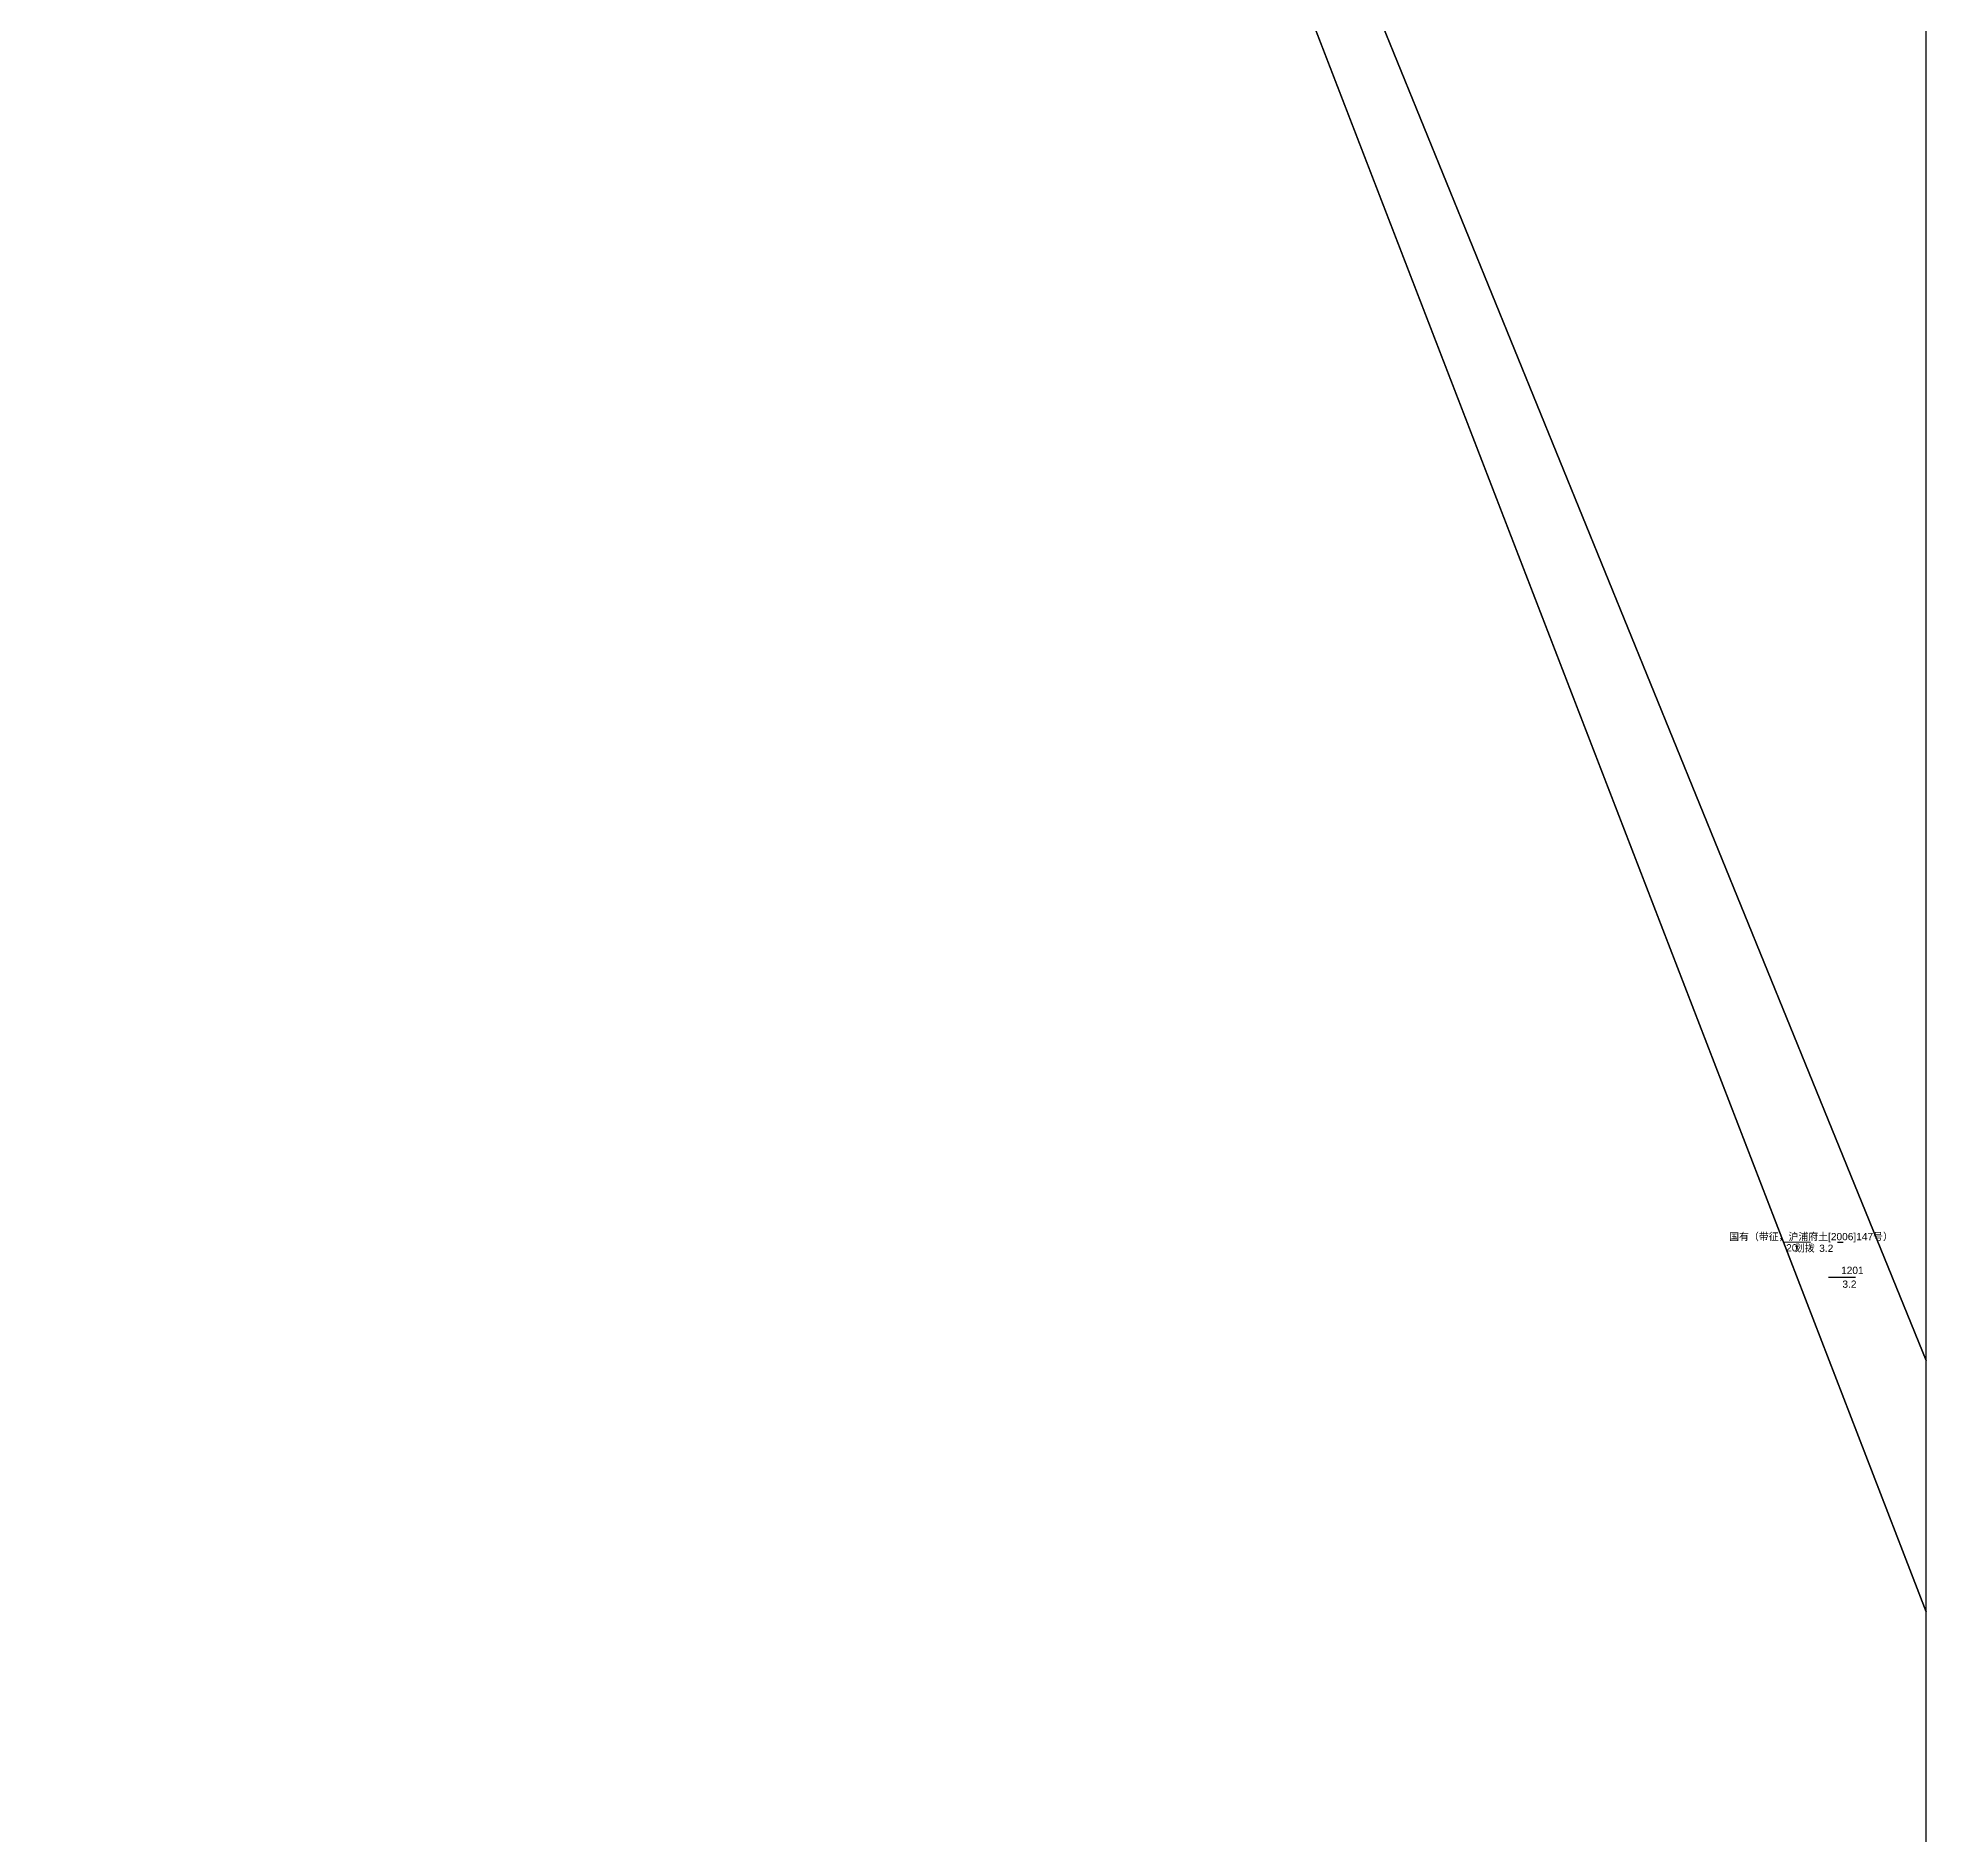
# Model space of a CAD drawing. Header units: metres. Extents: x 15788 to 16056, y 1027 to 1229.
# Drawn here: x 16047.53 to 16054.5, y 1117.97 to 1124.61 of the extents above; entities that cross this region are included whole.
import ezdxf
from ezdxf.enums import TextEntityAlignment as Align

# ---------------------------------------------------------------- set-up
doc = ezdxf.new("R2010")
doc.units = ezdxf.units.M
doc.linetypes.add('XX82', pattern=[5, 4, -1])
for name, color, linetype in [('js_close', 100, 'Continuous'), ('kc_close', 5, 'Continuous'), ('kc_dw', 2, 'Continuous'), ('kc_gh', 4, 'Continuous'), ('kc_jt', 181, 'Continuous'), ('kc_swl_xz', 140, 'Continuous')]:
    doc.layers.add(name, color=color, linetype=linetype)
doc.styles.add('st_h', font='txt.shx', dxfattribs={"bigfont": 'hztxt.shx'})
doc.styles.get("Standard").update_dxf_attribs({"font": 'arial.ttf'})

# ---------------------------------------------------------------- blocks, each defined once
blk = doc.blocks.new('emap_dw')
at = {"linetype": 'XX82'}
blk.add_line((-18.54, -0.17), (6.21, -0.28), dxfattribs=at)
at = {"flags": 1}
for tag, p in [('街道号', (13.79, 22.59)), ('原宗地号', (16.86, 15.47)), ('勘测序号', (32.57, -2.5)), ('权属', (33.71, -10.75))]:
    blk.add_attdef(tag, p, '', height=3, dxfattribs=at)
at = {"linetype": 'XX82', "flags": 1}
for tag, p in [('所有权人', (20.82, 10.03)), ('地块名称', (24.88, 4.33)), ('所有权宗地号', (23.73, -14.03)), ('地块号', (24.5, -18.84))]:
    blk.add_attdef(tag, p, '', height=3, dxfattribs=at)
blk.add_attdef('单位名', text='', height=3).set_placement((-7.07, 0.54), align=Align.CENTER)
for tag, p in [('单位序号', (-17.37, -4.09)), ('用地类型', (-13.76, -4.19)), ('面积', (-3.68, -4.29))]:
    blk.add_attdef(tag, p, '', height=3)
blk = doc.blocks.new('emap_yt')
at = {"linetype": 'XX82'}
blk.add_line((-8.85, -2.29), (9.84, -2.29), dxfattribs=at)
at = {"style": 'st_h', "flags": 1}
for tag, p in [('用地类型', (10.38, 14.54)), ('单位序号', (10.38, 8.97)), ('规划序号', (11.72, 4.65)), ('勘测类型', (32.53, 3.82)), ('规划用途', (13.17, -0.63)), ('单位名', (33.37, -1.89)), ('勘测序号', (12.47, -10.52)), ('原宗地号', (12.74, -5.65)), ('权属', (34.06, -8.15)), ('新宗地号', (30.96, -14.82))]:
    blk.add_attdef(tag, p, '', height=4.38, dxfattribs=at)
blk.add_attdef('原来用途', text='', height=3).set_placement((1.09, -0.92), align=Align.CENTER)
blk.add_attdef('面积', (-3.03, -6.64), '', height=3)
at = {"linetype": 'XX82', "style": 'st_h', "flags": 1}
blk.add_attdef('街道号', (12.81, -14.59), '', height=4.38, dxfattribs=at)
at = {"linetype": 'XX82', "flags": 1}
for tag, p in [('所有权人', (14.13, -19.59)), ('地块名称', (14.61, -23.59)), ('所有权宗地号', (20.05, -28.7)), ('地块号', (20.37, -33.65))]:
    blk.add_attdef(tag, p, '', height=2.5, dxfattribs=at)

msp = doc.modelspace()

# ---------------------------------------------------------------- linework, layer by layer
at = {"layer": 'js_close', "flags": 128}
msp.add_lwpolyline([(16054.5, 1226.8086, -0.24693), (15988.6482, 1192.0194), (15799.8956, 1191.6697, 0.230628), (15788.0945, 1185.8935, -0.08141), (15832.0562, 1089.5), (15874.9841, 1089.5), (15886.6237, 1027.5), (16054.5, 1027.5)], format="xyb", close=True, dxfattribs=at)
at = {"layer": 'kc_close', "color": 3, "flags": 128}
msp.add_lwpolyline([(15832.0562, 1089.5), (15874.9841, 1089.5), (15886.6237, 1027.5), (16054.5, 1027.5), (16054.5, 1226.8086, -0.24693), (15988.6482, 1192.0194), (15799.8956, 1191.6697, 0.230628), (15788.0945, 1185.8935, -0.08141)], format="xyb", close=True, dxfattribs=at)
at = {"layer": 'kc_dw', "flags": 128}
msp.add_lwpolyline([(16054.5, 1226.8086, -0.24693), (15988.6482, 1192.0194), (15987.9279, 1192.018), (16000, 1174), (16002.7046, 1169.1703), (16006.3171, 1164.2676), (16032.4, 1174), (16032.9468, 1172.657), (16033.6, 1172.95), (16047.6351, 1136.5825), (16054.5, 1119.7225)], format="xyb", close=True, dxfattribs=at)
msp.add_lwpolyline([(16054.5, 1114.8033), (16054.5, 1118.7945), (16047.6351, 1136.5825), (16032.9468, 1172.657), (16008.79, 1161.82), (16008.29, 1161.59), (16006.3171, 1164.2676), (16005.6, 1164), (16002.7046, 1169.1703), (15985.8726, 1192.0142), (15980.0014, 1192.0033), (15957.71, 1183.24), (15962.48, 1166.86), (15898.7866, 1138.4256), (15932.5226, 1089.4374)], dxfattribs=at)
msp.add_lwpolyline([(16054.5, 1119.7225), (16047.6351, 1136.5825), (16054.5, 1118.7945)], close=True, dxfattribs=at)
at = {"layer": 'kc_gh', "flags": 128}
msp.add_lwpolyline([(16054.5, 1226.8086, -0.24693), (15988.6482, 1192.0194), (15799.8956, 1191.6697, 0.230628), (15788.0945, 1185.8935, -0.08141), (15832.0562, 1089.5), (15874.9841, 1089.5), (15886.6237, 1027.5), (16054.5, 1027.5)], format="xyb", close=True, dxfattribs=at)
at = {"layer": 'kc_jt', "flags": 128}
msp.add_lwpolyline([(16031.5179, 1192.1473), (16031.0451, 1194.2311), (16027.5755, 1202.2116, -0.012389), (16024.0696, 1200.3617), (16029.8735, 1187.3255), (16032.9271, 1174.1331), (16032.4123, 1173.9698), (16032.9468, 1172.657), (16033.6, 1172.95), (16047.6351, 1136.5825), (16054.5, 1119.7225), (16054.5, 1124.7938), (16038.0201, 1163.4901)], format="xyb", close=True, dxfattribs=at)
msp.add_lwpolyline([(16054.5, 1114.8033), (16054.5, 1118.7945), (16047.6351, 1136.5825), (16032.9468, 1172.657), (16008.79, 1161.82), (16008.29, 1161.59), (16006.3171, 1164.2676), (16005.6, 1164), (16002.7046, 1169.1703), (15985.8726, 1192.0142), (15980.0014, 1192.0033), (15957.71, 1183.24), (15962.48, 1166.86), (15898.7866, 1138.4256), (15932.5226, 1089.4374)], dxfattribs=at)
msp.add_lwpolyline([(16054.5, 1119.7225), (16047.6351, 1136.5825), (16054.5, 1118.7945)], close=True, dxfattribs=at)
at = {"layer": 'kc_swl_xz', "color": 3, "flags": 128}
msp.add_lwpolyline([(16054.5, 1226.8086, -0.24693), (15988.6482, 1192.0194), (15987.9279, 1192.018), (16000, 1174), (16002.7046, 1169.1703), (16006.3171, 1164.2676), (16032.4, 1174), (16032.9468, 1172.657), (16033.6, 1172.95), (16047.6351, 1136.5825), (16054.5, 1119.7225)], format="xyb", close=True, dxfattribs=at)

# ---------------------------------------------------------------- block references
at = {"layer": 'kc_dw', "xscale": 0.008923477637110001, "yscale": 0.008923477637110001, "zscale": 0.008923477637110001}
msp.add_blockref('emap_dw', (16054.1376, 1120.1618), dxfattribs=at).add_auto_attribs({'单位名': '国有（带征，沪浦府土[2006]147号）', '单位序号': '20', '用地类型': '划拨', '面积': '3.2'})
at = {"layer": 'kc_jt', "xscale": 0.008923477637110001, "yscale": 0.008923477637110001, "zscale": 0.008923477637110001}
msp.add_blockref('emap_yt', (16054.2174, 1120.0503), dxfattribs=at).add_auto_attribs({'面积': '3.2', '原来用途': '1201'})

doc.saveas('drawing.dxf')
